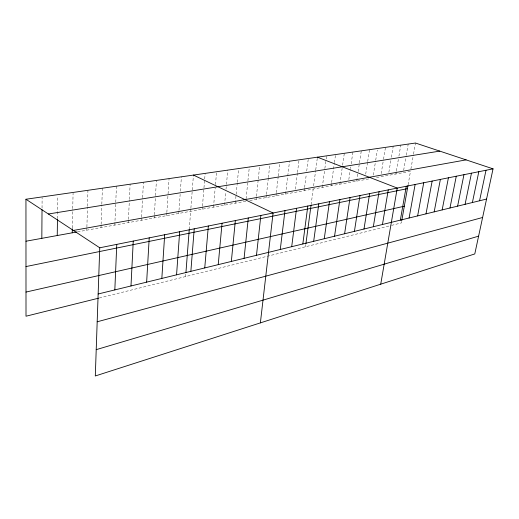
<?xml version="1.0" encoding="UTF-8"?>
<svg xmlns="http://www.w3.org/2000/svg" width="519" height="519" viewBox="0 0 519 519"><rect width="100%" height="100%" fill="white"/><g stroke="black" fill="none" stroke-linecap="round" stroke-linejoin="round"><path stroke-width="0.39" stroke-dasharray="2.6 1.95" d="M42.039 208.061L42.11 197.707M57.479 218.694L57.804 196.247M72.336 227.964L72.731 209.397M72.751 208.586L73.075 193.243M86.809 230.164L86.881 227.77M86.9 226.972L87.464 207.042M87.49 206.244L87.938 190.298M101.004 227.582L101.088 225.175M101.121 224.37L101.795 205.083M101.821 204.278L102.386 188.209M114.822 225.071L116.438 186.185M128.284 222.625L128.401 220.225M128.44 219.427L129.354 200.217M129.393 199.419L130.12 184.206M141.395 220.244L141.531 217.824M141.57 217.013L142.576 198.44M142.615 197.629L143.445 182.286M154.175 217.922L154.325 215.528M154.37 214.73L155.466 196.377M155.518 195.579L156.427 180.411M166.638 215.657L166.8 213.238M166.852 212.433L168.013 194.703M168.065 193.898L169.071 178.588M178.789 213.452L178.964 211.058M179.016 210.266L180.151 194.333M180.385 191.148L181.403 176.81M185.633 276.549L185.815 274.129M189.253 229.379L190.83 208.885M190.895 208.074L193.431 175.072M202.215 209.196L202.41 206.809M202.475 206.011L204.635 179.749M204.7 178.951L205.161 173.378M213.504 207.146L215.197 187.826M215.476 184.608L216.605 171.731M224.532 205.141L225.713 192.406M226.005 189.221L226.375 185.238M226.446 184.446L227.77 170.115M235.302 203.182L236.087 195.125M236.164 194.32L237.267 183.045M237.345 182.24L238.675 168.545M246.064 198.881L249.328 167.008M256.107 199.4L256.36 197.038M256.444 196.247L258.215 179.697M258.3 178.906L259.734 165.509M266.156 197.577L266.422 195.183M266.513 194.385L268.291 178.413M268.381 177.615L269.899 164.036M275.978 195.793L276.257 193.418M276.348 192.633L278.184 176.83M278.275 176.038L279.832 162.603M285.593 194.048L289.544 161.201M295.389 189.169L297.368 173.314M297.465 172.516L299.048 159.833M304.186 190.668L304.491 188.313M304.595 187.528L306.314 174.189M306.716 171.049L308.338 158.49M305.516 246.759L305.821 244.43M311.102 204.713L313.191 189.033M313.612 185.847L315.623 170.719M315.734 169.921L317.427 157.179M322.267 187.385L324.751 169.259M324.862 168.467L326.049 159.8M326.159 159.009L326.587 155.856M331.148 185.77L331.485 183.369M331.602 182.565L334.307 163.368M334.424 162.564L335.553 154.565M339.841 184.187L342.138 168.351M342.598 165.178L344.318 153.3M348.813 179.509L350.331 169.311M350.448 168.526L350.682 166.962M351.149 163.822L352.901 152.061M356.683 181.131L358.019 172.366M358.142 171.568L359.356 163.595M359.479 162.804L361.302 150.847M365.707 174.125L367.556 162.285M367.679 161.5L369.528 149.66M373.336 175.065L375.587 161M375.711 160.222L377.332 150.062M381.186 173.593L383.398 160.079M383.528 159.281L385.474 147.364M388.867 172.224L390.839 160.416M391.365 157.27L393.207 146.248M395.867 174.008L396.263 171.672M396.399 170.887L398.391 159.19M398.923 156.07L400.778 145.151M403.659 170.284L406.137 155.992M406.273 155.2L408.206 144.081M401.628 221.425L401.356 222.936L392.027 225.259M408.109 184.738L410.477 171.354L375.185 177.764M410.892 168.993L413.396 154.831M413.539 154.046L415.485 143.03M99.278 298.01L391.3 225.441M77.603 231.837L245.824 201.268M249.775 200.555L369.93 178.724"/><path stroke-width="0.78" d="M41.825 238.338L42.026 209.657M57.239 235.535L57.466 219.498M72.232 232.81L72.316 228.775M25.95 199.244L99.752 247.79L95.301 375.97L474.788 253.934L493.05 168.844L415.485 143.03L25.95 199.244L26.008 316.214L98.532 298.191M114.829 289.92L116.775 244.378M130.983 285.969L133.253 241.069M146.643 282.141L149.219 237.864M161.831 278.431L164.685 234.757M176.564 274.83L179.678 231.746M185.945 272.514L189.253 229.379M190.862 271.333L194.223 228.827M204.746 267.94L208.34 225.992M218.233 264.645L222.048 223.241M231.338 261.44L235.354 220.575M244.079 258.326L248.29 217.974M256.477 255.296L260.862 215.45M260.376 322.883L273.085 212.998L193.431 175.072M280.273 249.483L284.983 210.61M291.704 246.687L296.557 208.288M302.83 243.969L307.825 206.024M305.925 243.651L311.004 205.459M313.677 241.316L318.796 203.824M324.252 238.734L329.487 201.677M334.554 236.216L339.913 199.581M344.61 233.758L350.066 197.544M354.419 231.357L359.972 195.553M363.988 229.022L369.638 193.613M373.33 226.738L379.065 191.725M382.451 224.506L388.27 189.876M380.725 284.185L397.256 188.073L317.427 157.179M400.331 220.14L406.293 186.256M401.758 220.666L407.973 185.523M409.089 217.999L415.122 184.485M417.639 215.904L423.738 182.753M426.002 213.86L432.152 181.066M434.169 211.869L440.378 179.418M442.156 209.916L448.416 177.803M449.967 208.009L456.272 176.226M457.609 206.14L463.954 174.682M465.082 204.311L471.466 173.177M472.394 202.527L478.816 171.698M479.556 200.775L486.011 170.258M96.216 349.657L478.609 236.139M97.183 321.793L482.612 217.487M98.149 293.994L486.563 199.062M25.995 292.067L404.32 206.192M25.982 266.571L407.421 188.65M99.752 247.79L493.05 168.844M25.969 241.218L76.831 231.974M73.38 230.442L466.107 159.878M48.364 213.99L439.768 151.113"/></g></svg>
